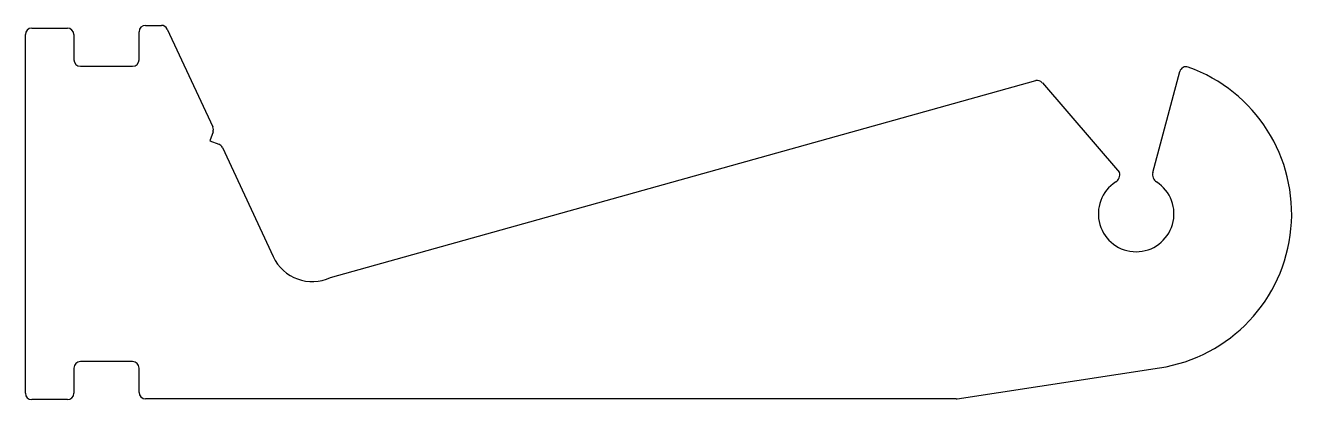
# Model space of a CAD drawing. Extents: x 44.8 to 103.5, y 25.1 to 42.4.
import ezdxf

# ---------------------------------------------------------------- set-up
doc = ezdxf.new("R2010")
doc.units = 0
doc.layers.get('0').update_dxf_attribs({"linetype": 'CONTINUOUS'})

msp = doc.modelspace()

# ---------------------------------------------------------------- linework, layer by layer
at = {"color": 0}
for p, q in [((45.146, 42.254), (46.794, 42.254)), ((50.411, 42.382), (51.144, 42.382)), ((51.416, 42.209), (53.524, 37.688)), ((44.846, 25.382), (44.846, 41.954)), ((47.094, 41.954), (47.094, 40.792)), ((50.111, 40.792), (50.111, 42.082)), ((47.394, 40.492), (49.811, 40.492)), ((97.04, 35.583), (98.29, 40.247)), ((58.976, 30.727), (91.618, 39.826)), ((91.926, 39.733), (95.496, 35.583)), ((53.534, 37.459), (53.383, 37.044)), ((53.383, 37.044), (53.797, 36.893)), ((53.967, 36.738), (56.318, 31.695)), ((47.094, 26.542), (47.094, 25.382)), ((49.811, 26.842), (47.394, 26.842)), ((50.111, 25.418), (50.111, 26.542)), ((87.981, 25.121), (97.353, 26.55)), ((46.794, 25.082), (45.146, 25.082)), ((87.936, 25.118), (50.411, 25.118))]:
    msp.add_line(p, q, dxfattribs=at)
for centre, radius, start, end in [((45.146, 41.954), 0.3, 90, 180), ((46.794, 41.954), 0.3, 0, 90), ((50.411, 42.082), 0.3, 90, 180), ((51.144, 42.082), 0.3, 25.00005, 90), ((47.394, 40.792), 0.3, 180, 270), ((49.811, 40.792), 0.3, 270, 0), ((96.268, 33.668), 7.2, 278.66923, 70.42809), ((98.579, 40.169), 0.3, 70.42809, 165), ((91.698, 39.537), 0.3, 40.70684, 105.57603), ((53.252, 37.561), 0.3, 340.00054, 25.00005), ((53.695, 36.611), 0.3, 24.99995, 69.99959), ((95.11, 35.479), 0.4, 302.59734, 15), ((97.426, 35.479), 0.4, 165, 237.40266), ((96.268, 33.668), 1.75, 122.59734, 57.40266), ((58.131, 32.54), 2, 204.99997, 294.99996), ((47.394, 26.542), 0.3, 90, 180), ((49.811, 26.542), 0.3, 0, 90), ((45.146, 25.382), 0.3, 180, 270), ((46.794, 25.382), 0.3, 270, 0), ((50.411, 25.418), 0.3, 180, 270), ((87.936, 25.418), 0.3, 270, 278.66923)]:
    msp.add_arc(centre, radius, start, end, dxfattribs=at)

doc.saveas('drawing.dxf')
